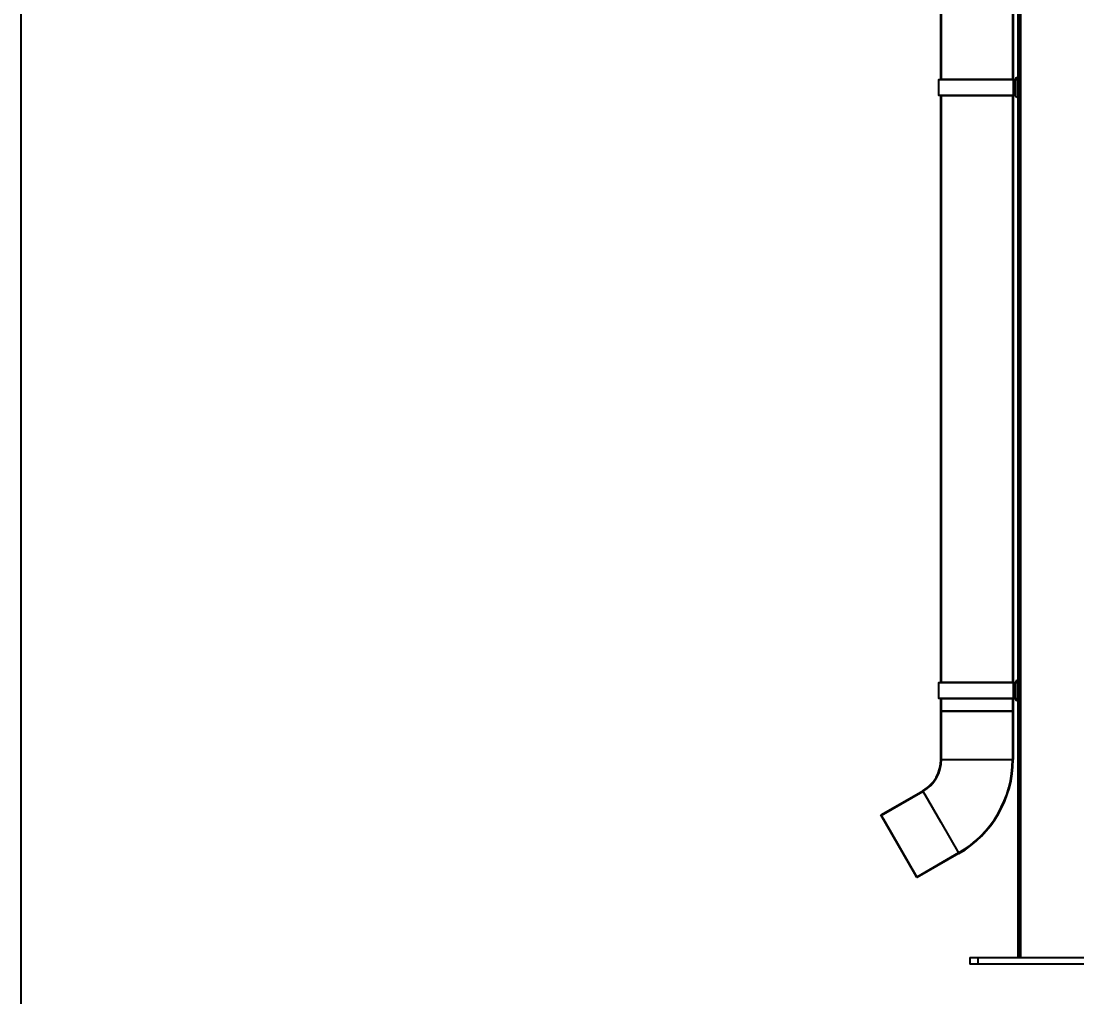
# Model space of a CAD drawing. Header units: millimetres. Extents: x 4625 to 14334, y 16216 to 31562.
# Drawn here: x 4625 to 5938, y 22825 to 24038 of the extents above; entities that cross this region are included whole.
import ezdxf

# ---------------------------------------------------------------- set-up
doc = ezdxf.new("R2010")
doc.units = ezdxf.units.MM
doc.header["$LTSCALE"] = 3
doc.layers.add('Default', color=7, linetype='Continuous')
doc.styles.get("Standard").update_dxf_attribs({"font": 'arial.ttf'})
doc.dimstyles.new('MATEUSZ', dxfattribs={"dimtxt": 35, "dimasz": 16, "dimexe": 0.18, "dimexo": 0.0625, "dimgap": 0.09, "dimtad": 0, "dimdec": 0, "dimdsep": 46, "dimtxsty": 'Standard', "dimblk": 'DOT', "dimcen": 0.09, "dimse1": 1, "dimse2": 1, "dimadec": 0, "dimazin": 0, "dimtfac": 1, "dimtdec": 0, "dimtofl": 0, "dimtmove": 0, "dimatfit": 3, "dimfxl": 1, "dimtolj": 1, "dimtzin": 0, "dimlwd": 9, "dimlwe": 9, "dimarcsym": 0})

# ---------------------------------------------------------------- blocks, each defined once
blk = doc.blocks.new('_Dot')
at = {"color": 0, "linetype": 'ByBlock', "lineweight": -2}
blk.add_line((-0.5, 0), (-1, 0), dxfattribs=at)
at = {"color": 0, "linetype": 'ByBlock', "const_width": 0.5}
blk.add_lwpolyline([(-0.25, 0, 1), (0.25, 0, 1)], format="xyb", close=True, dxfattribs=at)
blk = doc.blocks.new('*D32')
at = {"color": 0, "lineweight": 9, "transparency": 16777216}
for p, q in [((5710.2, 22380.5), (9493.4, 22380.5)), ((13619.4, 22380.5), (9836.2, 22380.5))]:
    blk.add_line(p, q, dxfattribs=at)
at = {"layer": 'Defpoints', "color": 0, "transparency": 16777216}
for p in [(5694.2, 23051.5), (13635.4, 23050.3), (13635.4, 22380.5)]:
    blk.add_point(p, dxfattribs=at)
at = {"color": 0, "lineweight": 9, "transparency": 16777216, "xscale": 16, "yscale": 16, "zscale": 16, "rotation": 180}
blk.add_blockref('_Dot', (5694.2, 22380.5), dxfattribs=at)
at = {"color": 0, "lineweight": 9, "transparency": 16777216, "xscale": 16, "yscale": 16, "zscale": 16}
blk.add_blockref('_Dot', (13635.4, 22380.5), dxfattribs=at)
at = {"color": 0, "transparency": 16777216, "insert": (9664.8, 22380.5), "char_height": 123, "attachment_point": 5}
blk.add_mtext('\\A1;7941', dxfattribs=at)

msp = doc.modelspace()

# ---------------------------------------------------------------- linework, layer by layer
msp.add_lwpolyline([(4625, 31562.3), (14334, 31562.3), (14334, 16215.9), (4625, 16215.9)], close=True)
at = {"layer": 'Default'}
for p, q in [((5864.7, 24988.5), (5864.7, 22874.1)), ((5865.7, 24988.5), (5865.7, 22874.1)), ((5867.7, 24988.5), (5867.7, 22874.1)), ((5868.2, 22874.1), (5868.2, 24991.3)), ((5768.7, 23966.1), (5768.7, 24680.4)), ((5769.5, 23966.1), (5769.5, 24680.4)), ((5857.9, 24680.4), (5857.9, 23966.1)), ((5858.7, 24680.4), (5858.7, 23966.1)), ((5766.4, 23946.1), (5766.4, 23966.1)), ((5858.9, 23966.1), (5858.9, 23946.1)), ((5860.9, 23966.1), (5868.2, 23966.1)), ((5860.9, 23966.1), (5860.9, 23946.1)), ((5861.7, 23945.6), (5861.7, 23966.6)), ((5861.7, 23966.6), (5861.7, 23945.6)), ((5768.7, 23216.1), (5768.7, 23946.1)), ((5769.5, 23216.1), (5769.5, 23946.1)), ((5857.9, 23946.1), (5857.9, 23216.1)), ((5858.7, 23946.1), (5858.7, 23216.1)), ((5766.4, 23196.1), (5766.4, 23216.1)), ((5858.9, 23216.1), (5858.9, 23196.1)), ((5860.9, 23216.1), (5860.9, 23196.1)), ((5860.9, 23216.1), (5868.2, 23216.1)), ((5861.7, 23216.6), (5861.7, 23195.6)), ((5768.7, 23180.4), (5768.7, 23196.1)), ((5769.5, 23180.4), (5769.5, 23196.1)), ((5857.9, 23196.1), (5857.9, 23180.4)), ((5858.7, 23196.1), (5858.7, 23180.4)), ((5860.9, 23196.1), (5868.2, 23196.1)), ((5768.7, 23120.4), (5768.7, 23180.4)), ((5769.5, 23120.4), (5769.5, 23180.4)), ((5857.9, 23180.4), (5857.9, 23120.4)), ((5858.7, 23180.4), (5858.7, 23120.4)), ((5694.2, 23051.5), (5746.2, 23081.5)), ((5694.6, 23050.8), (5746.6, 23080.8)), ((5790.8, 23004.2), (5738.8, 22974.2)), ((5791.2, 23003.5), (5739.2, 22973.5)), ((5804.7, 22874.1), (5804.7, 22866.1)), ((5814.7, 22874.1), (5814.7, 22866.1)), ((5814.7, 22874.1), (5994.7, 22874.1)), ((5994.7, 22866.1), (5814.7, 22866.1))]:
    msp.add_line(p, q, dxfattribs=at)
for points in [[(5766.5, 23966.1, 0), (5766.4, 23966.1, 0), (5766.4, 23966.1, 0), (5766.4, 23966.1, 0), (5766.4, 23966.1, 0), (5766.4, 23966.1, 0), (5766.4, 23966.1, 0), (5766.4, 23966.1, 0), (5766.4, 23966.1, 0), (5766.4, 23966.1, 0), (5766.4, 23966.1, 0), (5766.4, 23966.1, 0), (5766.4, 23966.1, 0), (5766.4, 23966.1, 0), (5766.4, 23966.1, 0), (5766.4, 23966.1, 0), (5766.5, 23966.1, 0), (5766.5, 23966.1, 0), (5766.5, 23966.1, 0), (5766.8, 23966.1, 0), (5767.8, 23966.1, 0), (5772.3, 23966.1, 0), (5860.9, 23966.1, 0)], [(5813.7, 23966.1, 0), (5768.4, 23966.1, 0)], [(5858.9, 23966.1, 0), (5858.9, 23966.1, 0), (5858.9, 23966.1, 0), (5858.9, 23966.1, 0), (5858.9, 23966.1, 0), (5858.9, 23966.1, 0), (5858.9, 23966.1, 0), (5858.9, 23966.1, 0), (5858.9, 23966.1, 0), (5858.9, 23966.1, 0), (5858.9, 23966.1, 0), (5858.9, 23966.1, 0), (5858.9, 23966.1, 0), (5858.6, 23966.1, 0), (5857.6, 23966.1, 0), (5853.4, 23966.1, 0), (5813.7, 23966.1, 0)], [(5860.9, 23946.1, 0), (5860.8, 23946.1, 0), (5860.3, 23946.1, 0), (5857.9, 23946.1, 0), (5831.8, 23946.1, 0), (5797, 23946.1, 0), (5773.9, 23946.1, 0), (5768, 23946.1, 0), (5766.7, 23946.1, 0), (5766.5, 23946.1, 0), (5766.4, 23946.1, 0), (5766.4, 23946.1, 0), (5766.4, 23946.1, 0), (5766.4, 23946.1, 0), (5766.4, 23946.1, 0), (5766.4, 23946.1, 0), (5766.4, 23946.1, 0), (5766.4, 23946.1, 0), (5766.4, 23946.1, 0), (5766.4, 23946.1, 0), (5766.4, 23946.1, 0), (5766.4, 23946.1, 0), (5766.4, 23946.1, 0), (5766.4, 23946.1, 0), (5766.4, 23946.1, 0), (5766.5, 23946.1, 0), (5766.5, 23946.1, 0)], [(5768.4, 23946.1, 0), (5768.4, 23946.1, 0), (5768.4, 23946.1, 0), (5768.4, 23946.1, 0), (5768.4, 23946.1, 0), (5768.4, 23946.1, 0), (5768.4, 23946.1, 0), (5768.4, 23946.1, 0), (5768.4, 23946.1, 0), (5768.4, 23946.1, 0), (5768.4, 23946.1, 0), (5768.5, 23946.1, 0), (5768.5, 23946.1, 0), (5768.5, 23946.1, 0), (5768.8, 23946.1, 0), (5769.8, 23946.1, 0), (5774, 23946.1, 0), (5813.7, 23946.1, 0)], [(5813.7, 23946.1, 0), (5858.9, 23946.1, 0)], [(5766.5, 23216.1, 0), (5766.4, 23216.1, 0), (5766.4, 23216.1, 0), (5766.4, 23216.1, 0), (5766.4, 23216.1, 0), (5766.4, 23216.1, 0), (5766.4, 23216.1, 0), (5766.4, 23216.1, 0), (5766.4, 23216.1, 0), (5766.4, 23216.1, 0), (5766.4, 23216.1, 0), (5766.4, 23216.1, 0), (5766.4, 23216.1, 0), (5766.4, 23216.1, 0), (5766.4, 23216.1, 0), (5766.4, 23216.1, 0), (5766.5, 23216.1, 0), (5766.5, 23216.1, 0), (5766.5, 23216.1, 0), (5766.8, 23216.1, 0), (5767.8, 23216.1, 0), (5772.3, 23216.1, 0), (5860.9, 23216.1, 0)], [(5813.7, 23216.1, 0), (5768.4, 23216.1, 0)], [(5858.9, 23216.1, 0), (5858.9, 23216.1, 0), (5858.9, 23216.1, 0), (5858.9, 23216.1, 0), (5858.9, 23216.1, 0), (5858.9, 23216.1, 0), (5858.9, 23216.1, 0), (5858.9, 23216.1, 0), (5858.9, 23216.1, 0), (5858.9, 23216.1, 0), (5858.9, 23216.1, 0), (5858.9, 23216.1, 0), (5858.9, 23216.1, 0), (5858.6, 23216.1, 0), (5857.6, 23216.1, 0), (5853.4, 23216.1, 0), (5813.7, 23216.1, 0)], [(5860.9, 23196.1, 0), (5860.8, 23196.1, 0), (5860.3, 23196.1, 0), (5857.9, 23196.1, 0), (5831.8, 23196.1, 0), (5797, 23196.1, 0), (5773.9, 23196.1, 0), (5768, 23196.1, 0), (5766.7, 23196.1, 0), (5766.5, 23196.1, 0), (5766.4, 23196.1, 0), (5766.4, 23196.1, 0), (5766.4, 23196.1, 0), (5766.4, 23196.1, 0), (5766.4, 23196.1, 0), (5766.4, 23196.1, 0), (5766.4, 23196.1, 0), (5766.4, 23196.1, 0), (5766.4, 23196.1, 0), (5766.4, 23196.1, 0), (5766.4, 23196.1, 0), (5766.4, 23196.1, 0), (5766.4, 23196.1, 0), (5766.4, 23196.1, 0), (5766.4, 23196.1, 0), (5766.5, 23196.1, 0), (5766.5, 23196.1, 0)], [(5768.4, 23196.1, 0), (5768.4, 23196.1, 0), (5768.4, 23196.1, 0), (5768.4, 23196.1, 0), (5768.4, 23196.1, 0), (5768.4, 23196.1, 0), (5768.4, 23196.1, 0), (5768.4, 23196.1, 0), (5768.4, 23196.1, 0), (5768.4, 23196.1, 0), (5768.4, 23196.1, 0), (5768.5, 23196.1, 0), (5768.5, 23196.1, 0), (5768.5, 23196.1, 0), (5768.8, 23196.1, 0), (5769.8, 23196.1, 0), (5774, 23196.1, 0), (5813.7, 23196.1, 0)], [(5813.7, 23196.1, 0), (5858.9, 23196.1, 0)], [(5858.7, 23180.4, 0), (5858.7, 23180.4, 0), (5858.7, 23180.4, 0), (5858.7, 23180.4, 0), (5858.7, 23180.4, 0), (5858.7, 23180.4, 0), (5858.7, 23180.4, 0), (5858.7, 23180.4, 0), (5858.7, 23180.4, 0), (5858.7, 23180.4, 0), (5858.7, 23180.4, 0), (5858.7, 23180.4, 0), (5858.6, 23180.4, 0), (5858.4, 23180.4, 0), (5857.4, 23180.4, 0), (5853.1, 23180.4, 0), (5768.7, 23180.4, 0)], [(5768.7, 23180.4, 0), (5768.7, 23180.4, 0), (5768.7, 23180.4, 0), (5768.7, 23180.4, 0), (5768.7, 23180.4, 0), (5768.7, 23180.4, 0), (5768.7, 23180.4, 0), (5768.7, 23180.4, 0), (5768.7, 23180.4, 0), (5768.7, 23180.4, 0), (5768.7, 23180.4, 0), (5768.7, 23180.4, 0), (5768.8, 23180.4, 0), (5769, 23180.4, 0), (5770, 23180.4, 0), (5774.2, 23180.4, 0), (5858.7, 23180.4, 0)], [(5769.5, 23180.4, 0), (5769.5, 23180.4, 0), (5769.5, 23180.4, 0), (5769.5, 23180.4, 0), (5769.5, 23180.4, 0), (5769.5, 23180.4, 0), (5769.5, 23180.4, 0), (5769.5, 23180.4, 0), (5769.5, 23180.4, 0), (5769.5, 23180.4, 0), (5769.5, 23180.4, 0), (5769.5, 23180.4, 0), (5769.6, 23180.4, 0), (5769.8, 23180.4, 0), (5770.8, 23180.4, 0), (5774.9, 23180.4, 0), (5857.9, 23180.4, 0)], [(5857.9, 23180.4, 0), (5857.9, 23180.4, 0), (5857.9, 23180.4, 0), (5857.9, 23180.4, 0), (5857.9, 23180.4, 0), (5857.9, 23180.4, 0), (5857.9, 23180.4, 0), (5857.9, 23180.4, 0), (5857.9, 23180.4, 0), (5857.9, 23180.4, 0), (5857.9, 23180.4, 0), (5857.9, 23180.4, 0), (5857.8, 23180.4, 0), (5857.6, 23180.4, 0), (5856.6, 23180.4, 0), (5852.4, 23180.4, 0), (5769.5, 23180.4, 0)], [(5746.2, 23081.5, 0), (5751.1, 23084.8, 0), (5755.6, 23088.7, 0), (5759.5, 23093.2, 0), (5762.8, 23098.1, 0), (5765.3, 23103.4, 0), (5767.2, 23108.9, 0), (5768.3, 23114.6, 0), (5768.7, 23120.4, 0)], [(5746.6, 23080.8, 0), (5751.6, 23084.2, 0), (5756.2, 23088.2, 0), (5760.1, 23092.7, 0), (5763.5, 23097.7, 0), (5766.1, 23103.1, 0), (5768, 23108.7, 0), (5769.1, 23114.5, 0), (5769.5, 23120.4, 0)], [(5768.7, 23120.4, 0), (5768.7, 23120.4, 0), (5768.7, 23120.4, 0), (5768.7, 23120.4, 0), (5768.7, 23120.4, 0), (5768.7, 23120.4, 0), (5768.7, 23120.4, 0), (5768.7, 23120.4, 0), (5768.7, 23120.4, 0), (5768.7, 23120.4, 0), (5768.7, 23120.4, 0), (5768.7, 23120.4, 0), (5768.7, 23120.4, 0), (5768.8, 23120.4, 0), (5769, 23120.4, 0), (5770, 23120.4, 0), (5774.2, 23120.4, 0), (5813.7, 23120.4, 0)], [(5813.7, 23120.4, 0), (5858.7, 23120.4, 0)], [(5746.2, 23081.5, 0), (5746.2, 23081.5, 0), (5746.2, 23081.5, 0), (5746.2, 23081.5, 0), (5746.2, 23081.5, 0), (5746.2, 23081.5, 0), (5746.2, 23081.5, 0), (5746.2, 23081.5, 0), (5746.2, 23081.5, 0), (5746.2, 23081.5, 0), (5746.2, 23081.5, 0), (5746.2, 23081.5, 0), (5746.2, 23081.5, 0), (5746.2, 23081.4, 0), (5746.4, 23081.2, 0), (5746.9, 23080.3, 0), (5749, 23076.7, 0), (5768.7, 23042.5, 0)], [(5739.2, 22973.5, 0), (5739.2, 22973.5, 0), (5739.2, 22973.5, 0), (5739.2, 22973.5, 0), (5739.2, 22973.5, 0), (5739.2, 22973.5, 0), (5739.2, 22973.5, 0), (5739.2, 22973.5, 0), (5739.2, 22973.5, 0), (5739.2, 22973.5, 0), (5739.2, 22973.5, 0), (5739.2, 22973.5, 0), (5739.2, 22973.6, 0), (5739.1, 22973.8, 0), (5738.6, 22974.7, 0), (5736.5, 22978.3, 0), (5694.2, 23051.5, 0)], [(5694.6, 23050.8, 0), (5694.6, 23050.8, 0), (5694.6, 23050.8, 0), (5694.6, 23050.8, 0), (5694.6, 23050.8, 0), (5694.6, 23050.8, 0), (5694.6, 23050.8, 0), (5694.6, 23050.8, 0), (5694.6, 23050.8, 0), (5694.6, 23050.8, 0), (5694.6, 23050.8, 0), (5694.6, 23050.8, 0), (5694.7, 23050.7, 0), (5694.8, 23050.5, 0), (5695.3, 23049.7, 0), (5697.4, 23046.1, 0), (5738.8, 22974.2, 0)], [(5768.7, 23042.5, 0), (5791.2, 23003.5, 0)], [(5804.7, 22874.1, 0), (5804.7, 22874.1, 0), (5804.7, 22874.1, 0), (5804.7, 22874.1, 0), (5804.7, 22874.1, 0), (5804.7, 22874.1, 0), (5804.7, 22874.1, 0), (5804.7, 22874.1, 0), (5804.7, 22874.1, 0), (5804.7, 22874.1, 0), (5804.7, 22874.1, 0), (5804.7, 22874.1, 0), (5804.7, 22874.1, 0), (5804.7, 22874.1, 0), (5804.7, 22874.1, 0), (5804.9, 22874.1, 0), (5805.9, 22874.1, 0), (5814.7, 22874.1, 0)], [(5814.7, 22866.1, 0), (5804.7, 22866.1, 0)]]:
    msp.add_polyline3d(points, dxfattribs=at)
for centre, radius, start, end in [((5863.7, 23966.6), 2, 90, 180), ((5863.7, 23966.6), 2, 90, 180), ((5863.7, 23945.6), 2, 180, 270), ((5863.7, 23945.6), 2, 180, 270), ((5863.7, 23216.6), 2, 90, 180), ((5863.7, 23216.6), 2, 90, 180), ((5863.7, 23195.6), 2, 180, 270), ((5863.7, 23195.6), 2, 180, 270), ((5723.7, 23120.4), 134.2, 300, 0), ((5723.7, 23120.4), 135, 300, 0)]:
    msp.add_arc(centre, radius, start, end, dxfattribs=at)

# ---------------------------------------------------------------- dimensions: what is measured, and where the dimension line sits
dim = msp.add_linear_dim(base=(13635.4, 22380.5), p1=(5694.2, 23051.5), p2=(13635.4, 23050.3), dimstyle='MATEUSZ', override={"dimtxt": 123})
dim.commit()
dim.dimension.update_dxf_attribs({"geometry": '*D32', "text_midpoint": (9664.8, 22380.5)})

doc.saveas('drawing.dxf')
